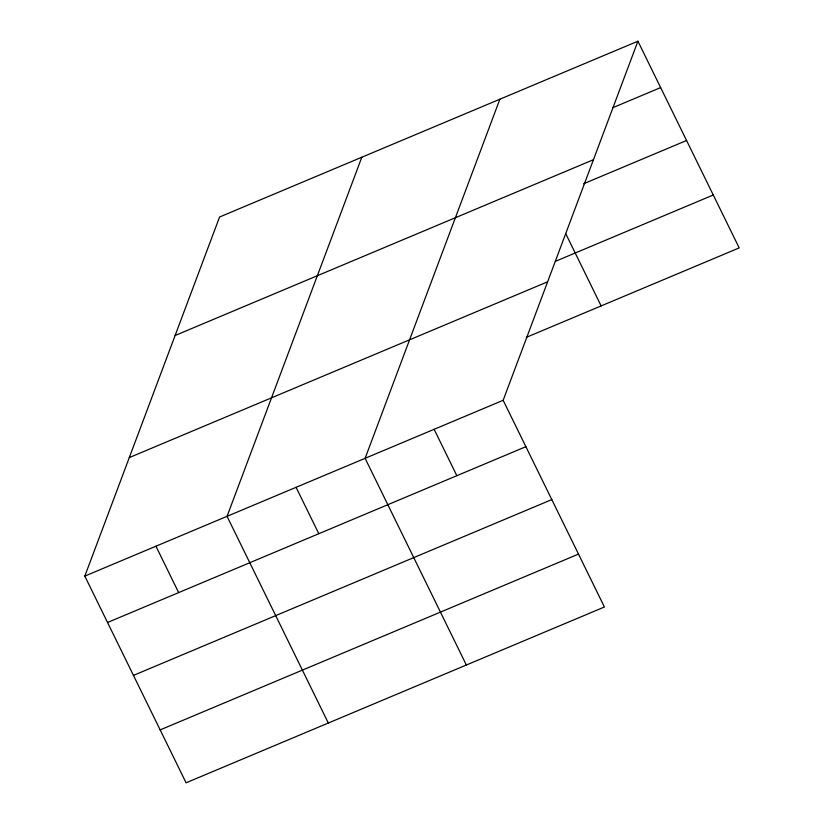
<?xml version="1.0" encoding="UTF-8"?>
<svg xmlns="http://www.w3.org/2000/svg" width="824" height="824" viewBox="0 0 824 824"><rect width="100%" height="100%" fill="white"/><g stroke="black" fill="none" stroke-linecap="round" stroke-linejoin="round"><path stroke-width="1.24" d="M637.92 41.2L503.155 400.299L604.414 607L186.08 782.8L84.81 576.1L219.586 217L637.92 41.2L739.19 247.9L526.258 337.377M361.818 157.23L227.053 516.329L328.312 723.029M499.869 99.21L365.104 458.319L466.363 665.019M612.685 107.748L660.652 87.591M175.11 335.502L593.455 159.702M583.619 183.762L686.567 140.492M555.324 261.373L713.265 195M129.286 457.598L547.63 281.798M84.81 576.1L503.155 400.299M107.542 622.491L525.877 446.69M133.457 675.392L551.802 499.591M160.155 729.899L578.5 554.099M565.758 233.707L601.129 305.91M434.124 429.304L456.857 475.695M296.074 487.324L318.806 533.715M155.932 546.219L178.664 592.611"/></g></svg>
